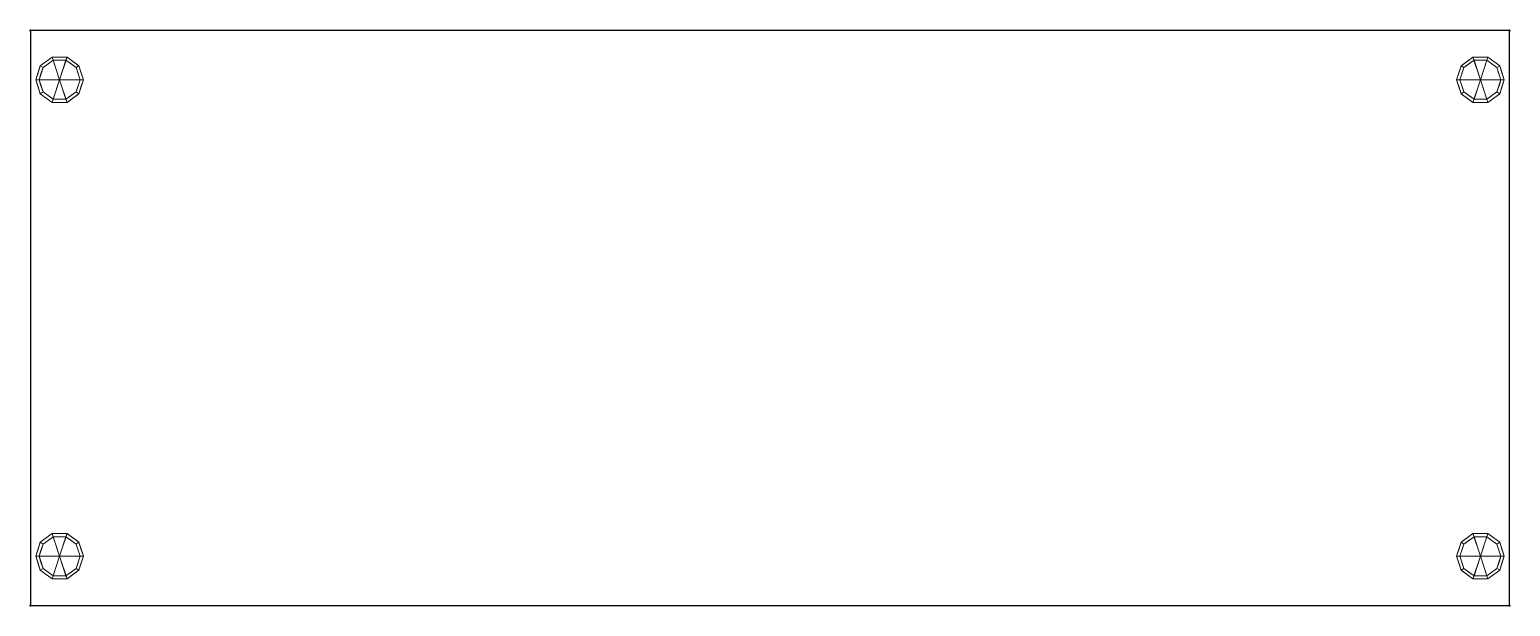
# Model space of a CAD drawing. Header units: millimetres. Extents: x -1 to 1801, y -701 to 1.
import ezdxf

# ---------------------------------------------------------------- set-up
doc = ezdxf.new("R2010")
doc.units = ezdxf.units.MM
doc.header["$PDMODE"] = 34
for name, color, linetype in [('IQ_200_2D', 1, 'Continuous'), ('IQ_200_3D', 1, 'Continuous'), ('IQ_INS_3D', 3, 'Continuous')]:
    doc.layers.add(name, color=color, linetype=linetype)

msp = doc.modelspace()

# ---------------------------------------------------------------- linework, layer by layer
at = {"layer": 'IQ_200_2D'}
for p, q in [((1800, -700), (1800, 0)), ((1800, 0), (0, 0)), ((0, 0), (0, -700)), ((0, -700), (1800, -700))]:
    msp.add_line(p, q, dxfattribs=at)
at = {"layer": 'IQ_INS_3D'}
for p in [(0, 0), (1800, 0), (0, -700), (1800, -700)]:
    msp.add_point(p, dxfattribs=at)

# ---------------------------------------------------------------- meshes
at = {"layer": 'IQ_200_3D', "lineweight": 18}
mesh = msp.add_polyface(dxfattribs=at)
corners = [(0, 0, 850), (0, -700, 850), (0, -700, 900), (0, 0, 900)]
mesh.append_faces([[corners[k] for k in face] for face in [(0, 1, 2, 3)]])
mesh = msp.add_polyface(dxfattribs=at)
corners = [(1800, 0, 900), (0, 0, 900), (0, -700, 900), (1800, -700, 900)]
mesh.append_faces([[corners[k] for k in face] for face in [(0, 1, 2, 3)]])
mesh = msp.add_polyface(dxfattribs=at)
corners = [(1800, -700, 850), (0, -700, 850), (0, 0, 850), (1800, 0, 850)]
mesh.append_faces([[corners[k] for k in face] for face in [(0, 1, 2, 3)]])
mesh = msp.add_polyface(dxfattribs=at)
corners = [(1800, 0, 850), (0, 0, 850), (0, 0, 900), (1800, 0, 900)]
mesh.append_faces([[corners[k] for k in face] for face in [(0, 1, 2, 3)]])
mesh = msp.add_polyface(dxfattribs=at)
corners = [(1800, -700, 900), (1800, -700, 850), (1800, 0, 850), (1800, 0, 900)]
mesh.append_faces([[corners[k] for k in face] for face in [(0, 1, 2, 3)]])
mesh = msp.add_polyface(dxfattribs=at)
corners = [(35.5, -60, 850), (64.5, -60, 850), (59, -43, 850), (44.5, -32.4, 850), (26.5, -32.4, 850), (12, -43, 850), (6.5, -60, 850)]
mesh.append_faces([[corners[k] for k in face] for face in [(0, 4, 5, 6)]], dxfattribs={"vtx0": -1})
mesh.append_faces([[corners[k] for k in face] for face in [(0, 3, 4)]], dxfattribs={"vtx0": -1, "vtx2": -1})
mesh.append_faces([[corners[k] for k in face] for face in [(0, 1, 2, 3)]], dxfattribs={"vtx3": -1})
mesh = msp.add_polyface(dxfattribs=at)
corners = [(6.5, -60, 850), (12, -43, 850), (26.5, -32.4, 850), (44.5, -32.4, 850), (59, -43, 850), (64.5, -60, 850), (64.5, -60, 75), (59, -43, 75), (44.5, -32.4, 75), (26.5, -32.4, 75), (12, -43, 75), (6.5, -60, 75), (61.5, -50.8, 850), (61.7, -51.5, 75), (51.7, -37.7, 850), (51.7, -37.7, 75), (35.5, -32.4, 850), (35.5, -32.4, 75), (19.3, -37.7, 850), (19.3, -37.7, 75), (9.5, -50.8, 850), (9.3, -51.5, 75)]
mesh.append_faces([[corners[k] for k in face] for face in [(13, 5, 6), (0, 21, 11)]], dxfattribs={"vtx0": -1})
mesh.append_faces([[corners[k] for k in face] for face in [(7, 12, 13), (5, 13, 12)]], dxfattribs={"vtx0": -1, "vtx1": -1})
mesh.append_faces([[corners[k] for k in face] for face in [(20, 10, 21), (14, 15, 8, 3), (4, 7, 15, 14), (7, 4, 12), (16, 17, 9, 2), (18, 19, 10, 1), (19, 18, 2, 9), (17, 16, 3, 8)]], dxfattribs={"vtx0": -1, "vtx2": -1})
mesh.append_faces([[corners[k] for k in face] for face in [(20, 1, 10), (0, 20, 21)]], dxfattribs={"vtx1": -1, "vtx2": -1})
mesh = msp.add_polyface(dxfattribs=at)
corners = [(6.5, -60, 75), (12, -43, 75), (26.5, -32.4, 75), (44.5, -32.4, 75), (59, -43, 75), (64.5, -60, 75), (60.5, -60, 75), (55.7, -45.3, 75), (43.2, -36.2, 75), (27.8, -36.2, 75), (15.3, -45.3, 75), (10.5, -60, 75)]
mesh.append_faces([[corners[k] for k in face] for face in [(10, 1, 2, 9)]], dxfattribs={"vtx0": -1, "vtx2": -1})
mesh.append_faces([[corners[k] for k in face] for face in [(6, 7, 4, 5)]], dxfattribs={"vtx1": -1})
mesh.append_faces([[corners[k] for k in face] for face in [(8, 9, 2, 3), (7, 8, 3, 4)]], dxfattribs={"vtx1": -1, "vtx3": -1})
mesh.append_faces([[corners[k] for k in face] for face in [(11, 0, 1, 10)]], dxfattribs={"vtx2": -1})
mesh = msp.add_polyface(dxfattribs=at)
corners = [(1764.5, -60, 850), (1793.5, -60, 850), (1788, -43, 850), (1773.5, -32.4, 850), (1755.5, -32.4, 850), (1741, -43, 850), (1735.5, -60, 850)]
mesh.append_faces([[corners[k] for k in face] for face in [(0, 4, 5, 6)]], dxfattribs={"vtx0": -1})
mesh.append_faces([[corners[k] for k in face] for face in [(0, 3, 4)]], dxfattribs={"vtx0": -1, "vtx2": -1})
mesh.append_faces([[corners[k] for k in face] for face in [(0, 1, 2, 3)]], dxfattribs={"vtx3": -1})
mesh = msp.add_polyface(dxfattribs=at)
corners = [(1735.5, -60, 850), (1741, -43, 850), (1755.5, -32.4, 850), (1773.5, -32.4, 850), (1788, -43, 850), (1793.5, -60, 850), (1793.5, -60, 75), (1788, -43, 75), (1773.5, -32.4, 75), (1755.5, -32.4, 75), (1741, -43, 75), (1735.5, -60, 75), (1790.5, -50.8, 850), (1790.7, -51.5, 75), (1780.7, -37.7, 850), (1780.7, -37.7, 75), (1764.5, -32.4, 850), (1764.5, -32.4, 75), (1748.3, -37.7, 850), (1748.3, -37.7, 75), (1738.5, -50.8, 850), (1738.3, -51.5, 75)]
mesh.append_faces([[corners[k] for k in face] for face in [(13, 5, 6), (0, 21, 11)]], dxfattribs={"vtx0": -1})
mesh.append_faces([[corners[k] for k in face] for face in [(7, 12, 13), (5, 13, 12)]], dxfattribs={"vtx0": -1, "vtx1": -1})
mesh.append_faces([[corners[k] for k in face] for face in [(20, 10, 21), (14, 15, 8, 3), (4, 7, 15, 14), (7, 4, 12), (16, 17, 9, 2), (18, 19, 10, 1), (19, 18, 2, 9), (17, 16, 3, 8)]], dxfattribs={"vtx0": -1, "vtx2": -1})
mesh.append_faces([[corners[k] for k in face] for face in [(20, 1, 10), (0, 20, 21)]], dxfattribs={"vtx1": -1, "vtx2": -1})
mesh = msp.add_polyface(dxfattribs=at)
corners = [(1735.5, -60, 75), (1741, -43, 75), (1755.5, -32.4, 75), (1773.5, -32.4, 75), (1788, -43, 75), (1793.5, -60, 75), (1789.5, -60, 75), (1784.7, -45.3, 75), (1772.2, -36.2, 75), (1756.8, -36.2, 75), (1744.3, -45.3, 75), (1739.5, -60, 75)]
mesh.append_faces([[corners[k] for k in face] for face in [(10, 1, 2, 9)]], dxfattribs={"vtx0": -1, "vtx2": -1})
mesh.append_faces([[corners[k] for k in face] for face in [(6, 7, 4, 5)]], dxfattribs={"vtx1": -1})
mesh.append_faces([[corners[k] for k in face] for face in [(8, 9, 2, 3), (7, 8, 3, 4)]], dxfattribs={"vtx1": -1, "vtx3": -1})
mesh.append_faces([[corners[k] for k in face] for face in [(11, 0, 1, 10)]], dxfattribs={"vtx2": -1})
mesh = msp.add_polyface(dxfattribs=at)
corners = [(10.5, -60, 75), (15.3, -45.3, 75), (27.8, -36.2, 75), (43.2, -36.2, 75), (55.7, -45.3, 75), (60.5, -60, 75), (60.5, -60, 0), (55.7, -45.3, 0), (43.2, -36.2, 0), (27.8, -36.2, 0), (15.3, -45.3, 0), (10.5, -60, 0), (49.5, -40.8, 75), (49.5, -40.8, 0), (58.1, -52.7, 75), (58.1, -52.7, 0), (35.5, -36.2, 75), (35.5, -36.2, 0), (21.5, -40.8, 0), (21.5, -40.8, 75), (13.6, -50.5, 0), (12.9, -52.7, 75), (12, -55.2, 0)]
mesh.append_faces([[corners[k] for k in face] for face in [(15, 14, 5, 6)]], dxfattribs={"vtx0": -1})
mesh.append_faces([[corners[k] for k in face] for face in [(1, 20, 21), (21, 22, 0), (20, 1, 10)]], dxfattribs={"vtx0": -1, "vtx1": -1})
mesh.append_faces([[corners[k] for k in face] for face in [(14, 15, 7, 4), (21, 20, 22)]], dxfattribs={"vtx0": -1, "vtx2": -1})
mesh.append_faces([[corners[k] for k in face] for face in [(3, 12, 13, 8), (7, 13, 12, 4), (18, 10, 1, 19), (17, 9, 2, 16), (9, 18, 19, 2), (16, 3, 8, 17)]], dxfattribs={"vtx1": -1, "vtx3": -1})
mesh.append_faces([[corners[k] for k in face] for face in [(22, 11, 0)]], dxfattribs={"vtx2": -1})
mesh = msp.add_polyface(dxfattribs=at)
corners = [(10.5, -60, 0), (15.3, -45.3, 0), (27.8, -36.2, 0), (43.2, -36.2, 0), (55.7, -45.3, 0), (60.5, -60, 0), (35.5, -60, 0)]
mesh.append_faces([[corners[k] for k in face] for face in [(1, 2, 6, 0)]], dxfattribs={"vtx1": -1})
mesh.append_faces([[corners[k] for k in face] for face in [(2, 3, 6)]], dxfattribs={"vtx1": -1, "vtx2": -1})
mesh.append_faces([[corners[k] for k in face] for face in [(4, 5, 6, 3)]], dxfattribs={"vtx2": -1})
mesh = msp.add_polyface(dxfattribs=at)
corners = [(1739.5, -60, 75), (1744.3, -45.3, 75), (1756.8, -36.2, 75), (1772.2, -36.2, 75), (1784.7, -45.3, 75), (1789.5, -60, 75), (1789.5, -60, 0), (1784.7, -45.3, 0), (1772.2, -36.2, 0), (1756.8, -36.2, 0), (1744.3, -45.3, 0), (1739.5, -60, 0), (1778.5, -40.8, 75), (1778.5, -40.8, 0), (1787.1, -52.7, 75), (1787.1, -52.7, 0), (1764.5, -36.2, 75), (1764.5, -36.2, 0), (1750.5, -40.8, 0), (1750.5, -40.8, 75), (1742.6, -50.5, 0), (1741.9, -52.7, 75), (1741, -55.2, 0)]
mesh.append_faces([[corners[k] for k in face] for face in [(15, 14, 5, 6)]], dxfattribs={"vtx0": -1})
mesh.append_faces([[corners[k] for k in face] for face in [(1, 20, 21), (21, 22, 0), (20, 1, 10)]], dxfattribs={"vtx0": -1, "vtx1": -1})
mesh.append_faces([[corners[k] for k in face] for face in [(14, 15, 7, 4), (21, 20, 22)]], dxfattribs={"vtx0": -1, "vtx2": -1})
mesh.append_faces([[corners[k] for k in face] for face in [(3, 12, 13, 8), (7, 13, 12, 4), (18, 10, 1, 19), (17, 9, 2, 16), (9, 18, 19, 2), (16, 3, 8, 17)]], dxfattribs={"vtx1": -1, "vtx3": -1})
mesh.append_faces([[corners[k] for k in face] for face in [(22, 11, 0)]], dxfattribs={"vtx2": -1})
mesh = msp.add_polyface(dxfattribs=at)
corners = [(1739.5, -60, 0), (1744.3, -45.3, 0), (1756.8, -36.2, 0), (1772.2, -36.2, 0), (1784.7, -45.3, 0), (1789.5, -60, 0), (1764.5, -60, 0)]
mesh.append_faces([[corners[k] for k in face] for face in [(1, 2, 6, 0)]], dxfattribs={"vtx1": -1})
mesh.append_faces([[corners[k] for k in face] for face in [(2, 3, 6)]], dxfattribs={"vtx1": -1, "vtx2": -1})
mesh.append_faces([[corners[k] for k in face] for face in [(4, 5, 6, 3)]], dxfattribs={"vtx2": -1})
mesh = msp.add_polyface(dxfattribs=at)
corners = [(35.5, -60, 850), (6.5, -60, 850), (12, -77, 850), (26.5, -87.6, 850), (44.5, -87.6, 850), (59, -77, 850), (64.5, -60, 850)]
mesh.append_faces([[corners[k] for k in face] for face in [(0, 4, 5, 6)]], dxfattribs={"vtx0": -1})
mesh.append_faces([[corners[k] for k in face] for face in [(4, 0, 3)]], dxfattribs={"vtx0": -1, "vtx1": -1})
mesh.append_faces([[corners[k] for k in face] for face in [(0, 1, 2, 3)]], dxfattribs={"vtx3": -1})
mesh = msp.add_polyface(dxfattribs=at)
corners = [(64.5, -60, 850), (59, -77, 850), (44.5, -87.6, 850), (26.5, -87.6, 850), (12, -77, 850), (6.5, -60, 850), (6.5, -60, 75), (12, -77, 75), (26.5, -87.6, 75), (44.5, -87.6, 75), (59, -77, 75), (64.5, -60, 75), (9.5, -69.2, 75), (9.3, -68.5, 850), (19.3, -82.3, 850), (19.3, -82.3, 75), (35.5, -87.6, 850), (35.5, -87.6, 75), (51.7, -82.3, 850), (51.7, -82.3, 75), (61.5, -69.2, 850), (61.7, -68.5, 75)]
mesh.append_faces([[corners[k] for k in face] for face in [(6, 13, 5)]], dxfattribs={"vtx0": -1})
mesh.append_faces([[corners[k] for k in face] for face in [(7, 4, 12), (1, 10, 20)]], dxfattribs={"vtx0": -1, "vtx1": -1})
mesh.append_faces([[corners[k] for k in face] for face in [(14, 15, 8, 3), (4, 7, 15, 14), (12, 4, 13), (10, 1, 18, 19), (20, 10, 21), (2, 9, 19, 18), (9, 2, 16)]], dxfattribs={"vtx0": -1, "vtx2": -1})
mesh.append_faces([[corners[k] for k in face] for face in [(6, 12, 13), (0, 20, 21), (8, 17, 3)]], dxfattribs={"vtx1": -1, "vtx2": -1})
mesh.append_faces([[corners[k] for k in face] for face in [(17, 9, 16, 3)]], dxfattribs={"vtx1": -1, "vtx3": -1})
mesh.append_faces([[corners[k] for k in face] for face in [(21, 11, 0)]], dxfattribs={"vtx2": -1})
mesh = msp.add_polyface(dxfattribs=at)
corners = [(64.5, -60, 75), (59, -77, 75), (44.5, -87.6, 75), (26.5, -87.6, 75), (12, -77, 75), (6.5, -60, 75), (10.5, -60, 75), (15.3, -74.7, 75), (27.8, -83.8, 75), (43.2, -83.8, 75), (55.7, -74.7, 75), (60.5, -60, 75)]
mesh.append_faces([[corners[k] for k in face] for face in [(1, 10, 11, 0)]], dxfattribs={"vtx0": -1})
mesh.append_faces([[corners[k] for k in face] for face in [(3, 8, 9, 2), (2, 9, 10, 1)]], dxfattribs={"vtx0": -1, "vtx2": -1})
mesh.append_faces([[corners[k] for k in face] for face in [(3, 4, 7, 8)]], dxfattribs={"vtx1": -1, "vtx3": -1})
mesh.append_faces([[corners[k] for k in face] for face in [(4, 5, 6, 7)]], dxfattribs={"vtx3": -1})
mesh = msp.add_polyface(dxfattribs=at)
corners = [(60.5, -60, 75), (55.7, -74.7, 75), (43.2, -83.8, 75), (27.8, -83.8, 75), (15.3, -74.7, 75), (10.5, -60, 75), (10.5, -60, 0), (15.3, -74.7, 0), (27.8, -83.8, 0), (43.2, -83.8, 0), (55.7, -74.7, 0), (60.5, -60, 0), (13.6, -69.5, 75), (12.9, -67.3, 0), (21.5, -79.2, 0), (21.5, -79.2, 75), (35.5, -83.8, 75), (35.5, -83.8, 0), (49.5, -79.2, 0), (49.5, -79.2, 75), (57.4, -69.5, 0), (58.1, -67.3, 75), (12, -64.8, 75), (59, -64.8, 0)]
mesh.append_faces([[corners[k] for k in face] for face in [(7, 12, 13), (21, 23, 0), (1, 20, 21), (20, 1, 10)]], dxfattribs={"vtx0": -1, "vtx1": -1})
mesh.append_faces([[corners[k] for k in face] for face in [(13, 12, 22), (7, 4, 12), (21, 20, 23)]], dxfattribs={"vtx0": -1, "vtx2": -1})
mesh.append_faces([[corners[k] for k in face] for face in [(6, 13, 22)]], dxfattribs={"vtx1": -1, "vtx2": -1})
mesh.append_faces([[corners[k] for k in face] for face in [(15, 4, 7, 14), (3, 15, 14, 8), (17, 9, 2, 16), (19, 2, 9, 18), (18, 10, 1, 19), (16, 3, 8, 17)]], dxfattribs={"vtx1": -1, "vtx3": -1})
mesh.append_faces([[corners[k] for k in face] for face in [(22, 5, 6), (23, 11, 0)]], dxfattribs={"vtx2": -1})
mesh = msp.add_polyface(dxfattribs=at)
corners = [(60.5, -60, 0), (55.7, -74.7, 0), (43.2, -83.8, 0), (27.8, -83.8, 0), (15.3, -74.7, 0), (10.5, -60, 0), (35.5, -60, 0)]
mesh.append_faces([[corners[k] for k in face] for face in [(3, 6, 2)]], dxfattribs={"vtx0": -1, "vtx1": -1})
mesh.append_faces([[corners[k] for k in face] for face in [(1, 2, 6, 0)]], dxfattribs={"vtx1": -1})
mesh.append_faces([[corners[k] for k in face] for face in [(4, 5, 6, 3)]], dxfattribs={"vtx2": -1})
mesh = msp.add_polyface(dxfattribs=at)
corners = [(1764.5, -60, 850), (1735.5, -60, 850), (1741, -77, 850), (1755.5, -87.6, 850), (1773.5, -87.6, 850), (1788, -77, 850), (1793.5, -60, 850)]
mesh.append_faces([[corners[k] for k in face] for face in [(0, 4, 5, 6)]], dxfattribs={"vtx0": -1})
mesh.append_faces([[corners[k] for k in face] for face in [(4, 0, 3)]], dxfattribs={"vtx0": -1, "vtx1": -1})
mesh.append_faces([[corners[k] for k in face] for face in [(0, 1, 2, 3)]], dxfattribs={"vtx3": -1})
mesh = msp.add_polyface(dxfattribs=at)
corners = [(1793.5, -60, 850), (1788, -77, 850), (1773.5, -87.6, 850), (1755.5, -87.6, 850), (1741, -77, 850), (1735.5, -60, 850), (1735.5, -60, 75), (1741, -77, 75), (1755.5, -87.6, 75), (1773.5, -87.6, 75), (1788, -77, 75), (1793.5, -60, 75), (1738.5, -69.2, 75), (1738.3, -68.5, 850), (1748.3, -82.3, 850), (1748.3, -82.3, 75), (1764.5, -87.6, 850), (1764.5, -87.6, 75), (1780.7, -82.3, 850), (1780.7, -82.3, 75), (1790.5, -69.2, 850), (1790.7, -68.5, 75)]
mesh.append_faces([[corners[k] for k in face] for face in [(6, 13, 5)]], dxfattribs={"vtx0": -1})
mesh.append_faces([[corners[k] for k in face] for face in [(7, 4, 12), (1, 10, 20)]], dxfattribs={"vtx0": -1, "vtx1": -1})
mesh.append_faces([[corners[k] for k in face] for face in [(14, 15, 8, 3), (4, 7, 15, 14), (12, 4, 13), (10, 1, 18, 19), (20, 10, 21), (2, 9, 19, 18), (9, 2, 16)]], dxfattribs={"vtx0": -1, "vtx2": -1})
mesh.append_faces([[corners[k] for k in face] for face in [(6, 12, 13), (0, 20, 21), (8, 17, 3)]], dxfattribs={"vtx1": -1, "vtx2": -1})
mesh.append_faces([[corners[k] for k in face] for face in [(17, 9, 16, 3)]], dxfattribs={"vtx1": -1, "vtx3": -1})
mesh.append_faces([[corners[k] for k in face] for face in [(21, 11, 0)]], dxfattribs={"vtx2": -1})
mesh = msp.add_polyface(dxfattribs=at)
corners = [(1793.5, -60, 75), (1788, -77, 75), (1773.5, -87.6, 75), (1755.5, -87.6, 75), (1741, -77, 75), (1735.5, -60, 75), (1739.5, -60, 75), (1744.3, -74.7, 75), (1756.8, -83.8, 75), (1772.2, -83.8, 75), (1784.7, -74.7, 75), (1789.5, -60, 75)]
mesh.append_faces([[corners[k] for k in face] for face in [(1, 10, 11, 0)]], dxfattribs={"vtx0": -1})
mesh.append_faces([[corners[k] for k in face] for face in [(3, 8, 9, 2), (2, 9, 10, 1)]], dxfattribs={"vtx0": -1, "vtx2": -1})
mesh.append_faces([[corners[k] for k in face] for face in [(3, 4, 7, 8)]], dxfattribs={"vtx1": -1, "vtx3": -1})
mesh.append_faces([[corners[k] for k in face] for face in [(4, 5, 6, 7)]], dxfattribs={"vtx3": -1})
mesh = msp.add_polyface(dxfattribs=at)
corners = [(1789.5, -60, 75), (1784.7, -74.7, 75), (1772.2, -83.8, 75), (1756.8, -83.8, 75), (1744.3, -74.7, 75), (1739.5, -60, 75), (1739.5, -60, 0), (1744.3, -74.7, 0), (1756.8, -83.8, 0), (1772.2, -83.8, 0), (1784.7, -74.7, 0), (1789.5, -60, 0), (1742.6, -69.5, 75), (1741.9, -67.3, 0), (1750.5, -79.2, 0), (1750.5, -79.2, 75), (1764.5, -83.8, 75), (1764.5, -83.8, 0), (1778.5, -79.2, 0), (1778.5, -79.2, 75), (1786.4, -69.5, 0), (1787.1, -67.3, 75), (1741, -64.8, 75), (1788, -64.8, 0)]
mesh.append_faces([[corners[k] for k in face] for face in [(7, 12, 13), (21, 23, 0), (1, 20, 21), (20, 1, 10)]], dxfattribs={"vtx0": -1, "vtx1": -1})
mesh.append_faces([[corners[k] for k in face] for face in [(13, 12, 22), (7, 4, 12), (21, 20, 23)]], dxfattribs={"vtx0": -1, "vtx2": -1})
mesh.append_faces([[corners[k] for k in face] for face in [(6, 13, 22)]], dxfattribs={"vtx1": -1, "vtx2": -1})
mesh.append_faces([[corners[k] for k in face] for face in [(15, 4, 7, 14), (3, 15, 14, 8), (17, 9, 2, 16), (19, 2, 9, 18), (18, 10, 1, 19), (16, 3, 8, 17)]], dxfattribs={"vtx1": -1, "vtx3": -1})
mesh.append_faces([[corners[k] for k in face] for face in [(22, 5, 6), (23, 11, 0)]], dxfattribs={"vtx2": -1})
mesh = msp.add_polyface(dxfattribs=at)
corners = [(1789.5, -60, 0), (1784.7, -74.7, 0), (1772.2, -83.8, 0), (1756.8, -83.8, 0), (1744.3, -74.7, 0), (1739.5, -60, 0), (1764.5, -60, 0)]
mesh.append_faces([[corners[k] for k in face] for face in [(3, 6, 2)]], dxfattribs={"vtx0": -1, "vtx1": -1})
mesh.append_faces([[corners[k] for k in face] for face in [(1, 2, 6, 0)]], dxfattribs={"vtx1": -1})
mesh.append_faces([[corners[k] for k in face] for face in [(4, 5, 6, 3)]], dxfattribs={"vtx2": -1})
mesh = msp.add_polyface(dxfattribs=at)
corners = [(35.5, -640, 850), (64.5, -640, 850), (59, -623, 850), (44.5, -612.4, 850), (26.5, -612.4, 850), (12, -623, 850), (6.5, -640, 850)]
mesh.append_faces([[corners[k] for k in face] for face in [(0, 4, 5, 6)]], dxfattribs={"vtx0": -1})
mesh.append_faces([[corners[k] for k in face] for face in [(0, 3, 4)]], dxfattribs={"vtx0": -1, "vtx2": -1})
mesh.append_faces([[corners[k] for k in face] for face in [(0, 1, 2, 3)]], dxfattribs={"vtx3": -1})
mesh = msp.add_polyface(dxfattribs=at)
corners = [(6.5, -640, 850), (12, -623, 850), (26.5, -612.4, 850), (44.5, -612.4, 850), (59, -623, 850), (64.5, -640, 850), (64.5, -640, 75), (59, -623, 75), (44.5, -612.4, 75), (26.5, -612.4, 75), (12, -623, 75), (6.5, -640, 75), (61.5, -630.8, 850), (61.7, -631.5, 75), (51.7, -617.7, 850), (51.7, -617.7, 75), (35.5, -612.4, 850), (35.5, -612.4, 75), (19.3, -617.7, 850), (19.3, -617.7, 75), (9.5, -630.8, 850), (9.3, -631.5, 75)]
mesh.append_faces([[corners[k] for k in face] for face in [(13, 5, 6), (0, 21, 11)]], dxfattribs={"vtx0": -1})
mesh.append_faces([[corners[k] for k in face] for face in [(7, 12, 13), (5, 13, 12)]], dxfattribs={"vtx0": -1, "vtx1": -1})
mesh.append_faces([[corners[k] for k in face] for face in [(20, 10, 21), (14, 15, 8, 3), (4, 7, 15, 14), (7, 4, 12), (16, 17, 9, 2), (18, 19, 10, 1), (19, 18, 2, 9), (17, 16, 3, 8)]], dxfattribs={"vtx0": -1, "vtx2": -1})
mesh.append_faces([[corners[k] for k in face] for face in [(20, 1, 10), (0, 20, 21)]], dxfattribs={"vtx1": -1, "vtx2": -1})
mesh = msp.add_polyface(dxfattribs=at)
corners = [(6.5, -640, 75), (12, -623, 75), (26.5, -612.4, 75), (44.5, -612.4, 75), (59, -623, 75), (64.5, -640, 75), (60.5, -640, 75), (55.7, -625.3, 75), (43.2, -616.2, 75), (27.8, -616.2, 75), (15.3, -625.3, 75), (10.5, -640, 75)]
mesh.append_faces([[corners[k] for k in face] for face in [(10, 1, 2, 9)]], dxfattribs={"vtx0": -1, "vtx2": -1})
mesh.append_faces([[corners[k] for k in face] for face in [(6, 7, 4, 5)]], dxfattribs={"vtx1": -1})
mesh.append_faces([[corners[k] for k in face] for face in [(8, 9, 2, 3), (7, 8, 3, 4)]], dxfattribs={"vtx1": -1, "vtx3": -1})
mesh.append_faces([[corners[k] for k in face] for face in [(11, 0, 1, 10)]], dxfattribs={"vtx2": -1})
mesh = msp.add_polyface(dxfattribs=at)
corners = [(1764.5, -640, 850), (1793.5, -640, 850), (1788, -623, 850), (1773.5, -612.4, 850), (1755.5, -612.4, 850), (1741, -623, 850), (1735.5, -640, 850)]
mesh.append_faces([[corners[k] for k in face] for face in [(0, 4, 5, 6)]], dxfattribs={"vtx0": -1})
mesh.append_faces([[corners[k] for k in face] for face in [(0, 3, 4)]], dxfattribs={"vtx0": -1, "vtx2": -1})
mesh.append_faces([[corners[k] for k in face] for face in [(0, 1, 2, 3)]], dxfattribs={"vtx3": -1})
mesh = msp.add_polyface(dxfattribs=at)
corners = [(1735.5, -640, 850), (1741, -623, 850), (1755.5, -612.4, 850), (1773.5, -612.4, 850), (1788, -623, 850), (1793.5, -640, 850), (1793.5, -640, 75), (1788, -623, 75), (1773.5, -612.4, 75), (1755.5, -612.4, 75), (1741, -623, 75), (1735.5, -640, 75), (1790.5, -630.8, 850), (1790.7, -631.5, 75), (1780.7, -617.7, 850), (1780.7, -617.7, 75), (1764.5, -612.4, 850), (1764.5, -612.4, 75), (1748.3, -617.7, 850), (1748.3, -617.7, 75), (1738.5, -630.8, 850), (1738.3, -631.5, 75)]
mesh.append_faces([[corners[k] for k in face] for face in [(13, 5, 6), (0, 21, 11)]], dxfattribs={"vtx0": -1})
mesh.append_faces([[corners[k] for k in face] for face in [(7, 12, 13), (5, 13, 12)]], dxfattribs={"vtx0": -1, "vtx1": -1})
mesh.append_faces([[corners[k] for k in face] for face in [(20, 10, 21), (14, 15, 8, 3), (4, 7, 15, 14), (7, 4, 12), (16, 17, 9, 2), (18, 19, 10, 1), (19, 18, 2, 9), (17, 16, 3, 8)]], dxfattribs={"vtx0": -1, "vtx2": -1})
mesh.append_faces([[corners[k] for k in face] for face in [(20, 1, 10), (0, 20, 21)]], dxfattribs={"vtx1": -1, "vtx2": -1})
mesh = msp.add_polyface(dxfattribs=at)
corners = [(1735.5, -640, 75), (1741, -623, 75), (1755.5, -612.4, 75), (1773.5, -612.4, 75), (1788, -623, 75), (1793.5, -640, 75), (1789.5, -640, 75), (1784.7, -625.3, 75), (1772.2, -616.2, 75), (1756.8, -616.2, 75), (1744.3, -625.3, 75), (1739.5, -640, 75)]
mesh.append_faces([[corners[k] for k in face] for face in [(10, 1, 2, 9)]], dxfattribs={"vtx0": -1, "vtx2": -1})
mesh.append_faces([[corners[k] for k in face] for face in [(6, 7, 4, 5)]], dxfattribs={"vtx1": -1})
mesh.append_faces([[corners[k] for k in face] for face in [(8, 9, 2, 3), (7, 8, 3, 4)]], dxfattribs={"vtx1": -1, "vtx3": -1})
mesh.append_faces([[corners[k] for k in face] for face in [(11, 0, 1, 10)]], dxfattribs={"vtx2": -1})
mesh = msp.add_polyface(dxfattribs=at)
corners = [(10.5, -640, 75), (15.3, -625.3, 75), (27.8, -616.2, 75), (43.2, -616.2, 75), (55.7, -625.3, 75), (60.5, -640, 75), (60.5, -640, 0), (55.7, -625.3, 0), (43.2, -616.2, 0), (27.8, -616.2, 0), (15.3, -625.3, 0), (10.5, -640, 0), (49.5, -620.8, 75), (49.5, -620.8, 0), (58.1, -632.7, 75), (58.1, -632.7, 0), (35.5, -616.2, 75), (35.5, -616.2, 0), (21.5, -620.8, 0), (21.5, -620.8, 75), (13.6, -630.5, 0), (12.9, -632.7, 75), (12, -635.2, 0)]
mesh.append_faces([[corners[k] for k in face] for face in [(15, 14, 5, 6)]], dxfattribs={"vtx0": -1})
mesh.append_faces([[corners[k] for k in face] for face in [(1, 20, 21), (21, 22, 0), (20, 1, 10)]], dxfattribs={"vtx0": -1, "vtx1": -1})
mesh.append_faces([[corners[k] for k in face] for face in [(14, 15, 7, 4), (21, 20, 22)]], dxfattribs={"vtx0": -1, "vtx2": -1})
mesh.append_faces([[corners[k] for k in face] for face in [(3, 12, 13, 8), (7, 13, 12, 4), (18, 10, 1, 19), (17, 9, 2, 16), (9, 18, 19, 2), (16, 3, 8, 17)]], dxfattribs={"vtx1": -1, "vtx3": -1})
mesh.append_faces([[corners[k] for k in face] for face in [(22, 11, 0)]], dxfattribs={"vtx2": -1})
mesh = msp.add_polyface(dxfattribs=at)
corners = [(10.5, -640, 0), (15.3, -625.3, 0), (27.8, -616.2, 0), (43.2, -616.2, 0), (55.7, -625.3, 0), (60.5, -640, 0), (35.5, -640, 0)]
mesh.append_faces([[corners[k] for k in face] for face in [(1, 2, 6, 0)]], dxfattribs={"vtx1": -1})
mesh.append_faces([[corners[k] for k in face] for face in [(2, 3, 6)]], dxfattribs={"vtx1": -1, "vtx2": -1})
mesh.append_faces([[corners[k] for k in face] for face in [(4, 5, 6, 3)]], dxfattribs={"vtx2": -1})
mesh = msp.add_polyface(dxfattribs=at)
corners = [(1739.5, -640, 75), (1744.3, -625.3, 75), (1756.8, -616.2, 75), (1772.2, -616.2, 75), (1784.7, -625.3, 75), (1789.5, -640, 75), (1789.5, -640, 0), (1784.7, -625.3, 0), (1772.2, -616.2, 0), (1756.8, -616.2, 0), (1744.3, -625.3, 0), (1739.5, -640, 0), (1778.5, -620.8, 75), (1778.5, -620.8, 0), (1787.1, -632.7, 75), (1787.1, -632.7, 0), (1764.5, -616.2, 75), (1764.5, -616.2, 0), (1750.5, -620.8, 0), (1750.5, -620.8, 75), (1742.6, -630.5, 0), (1741.9, -632.7, 75), (1741, -635.2, 0)]
mesh.append_faces([[corners[k] for k in face] for face in [(15, 14, 5, 6)]], dxfattribs={"vtx0": -1})
mesh.append_faces([[corners[k] for k in face] for face in [(1, 20, 21), (21, 22, 0), (20, 1, 10)]], dxfattribs={"vtx0": -1, "vtx1": -1})
mesh.append_faces([[corners[k] for k in face] for face in [(14, 15, 7, 4), (21, 20, 22)]], dxfattribs={"vtx0": -1, "vtx2": -1})
mesh.append_faces([[corners[k] for k in face] for face in [(3, 12, 13, 8), (7, 13, 12, 4), (18, 10, 1, 19), (17, 9, 2, 16), (9, 18, 19, 2), (16, 3, 8, 17)]], dxfattribs={"vtx1": -1, "vtx3": -1})
mesh.append_faces([[corners[k] for k in face] for face in [(22, 11, 0)]], dxfattribs={"vtx2": -1})
mesh = msp.add_polyface(dxfattribs=at)
corners = [(1739.5, -640, 0), (1744.3, -625.3, 0), (1756.8, -616.2, 0), (1772.2, -616.2, 0), (1784.7, -625.3, 0), (1789.5, -640, 0), (1764.5, -640, 0)]
mesh.append_faces([[corners[k] for k in face] for face in [(1, 2, 6, 0)]], dxfattribs={"vtx1": -1})
mesh.append_faces([[corners[k] for k in face] for face in [(2, 3, 6)]], dxfattribs={"vtx1": -1, "vtx2": -1})
mesh.append_faces([[corners[k] for k in face] for face in [(4, 5, 6, 3)]], dxfattribs={"vtx2": -1})
mesh = msp.add_polyface(dxfattribs=at)
corners = [(35.5, -640, 850), (6.5, -640, 850), (12, -657, 850), (26.5, -667.6, 850), (44.5, -667.6, 850), (59, -657, 850), (64.5, -640, 850)]
mesh.append_faces([[corners[k] for k in face] for face in [(0, 4, 5, 6)]], dxfattribs={"vtx0": -1})
mesh.append_faces([[corners[k] for k in face] for face in [(4, 0, 3)]], dxfattribs={"vtx0": -1, "vtx1": -1})
mesh.append_faces([[corners[k] for k in face] for face in [(0, 1, 2, 3)]], dxfattribs={"vtx3": -1})
mesh = msp.add_polyface(dxfattribs=at)
corners = [(64.5, -640, 850), (59, -657, 850), (44.5, -667.6, 850), (26.5, -667.6, 850), (12, -657, 850), (6.5, -640, 850), (6.5, -640, 75), (12, -657, 75), (26.5, -667.6, 75), (44.5, -667.6, 75), (59, -657, 75), (64.5, -640, 75), (9.5, -649.2, 75), (9.3, -648.5, 850), (19.3, -662.3, 850), (19.3, -662.3, 75), (35.5, -667.6, 850), (35.5, -667.6, 75), (51.7, -662.3, 850), (51.7, -662.3, 75), (61.5, -649.2, 850), (61.7, -648.5, 75)]
mesh.append_faces([[corners[k] for k in face] for face in [(6, 13, 5)]], dxfattribs={"vtx0": -1})
mesh.append_faces([[corners[k] for k in face] for face in [(7, 4, 12), (1, 10, 20)]], dxfattribs={"vtx0": -1, "vtx1": -1})
mesh.append_faces([[corners[k] for k in face] for face in [(14, 15, 8, 3), (4, 7, 15, 14), (12, 4, 13), (10, 1, 18, 19), (20, 10, 21), (2, 9, 19, 18), (9, 2, 16)]], dxfattribs={"vtx0": -1, "vtx2": -1})
mesh.append_faces([[corners[k] for k in face] for face in [(6, 12, 13), (0, 20, 21), (8, 17, 3)]], dxfattribs={"vtx1": -1, "vtx2": -1})
mesh.append_faces([[corners[k] for k in face] for face in [(17, 9, 16, 3)]], dxfattribs={"vtx1": -1, "vtx3": -1})
mesh.append_faces([[corners[k] for k in face] for face in [(21, 11, 0)]], dxfattribs={"vtx2": -1})
mesh = msp.add_polyface(dxfattribs=at)
corners = [(64.5, -640, 75), (59, -657, 75), (44.5, -667.6, 75), (26.5, -667.6, 75), (12, -657, 75), (6.5, -640, 75), (10.5, -640, 75), (15.3, -654.7, 75), (27.8, -663.8, 75), (43.2, -663.8, 75), (55.7, -654.7, 75), (60.5, -640, 75)]
mesh.append_faces([[corners[k] for k in face] for face in [(1, 10, 11, 0)]], dxfattribs={"vtx0": -1})
mesh.append_faces([[corners[k] for k in face] for face in [(3, 8, 9, 2), (2, 9, 10, 1)]], dxfattribs={"vtx0": -1, "vtx2": -1})
mesh.append_faces([[corners[k] for k in face] for face in [(3, 4, 7, 8)]], dxfattribs={"vtx1": -1, "vtx3": -1})
mesh.append_faces([[corners[k] for k in face] for face in [(4, 5, 6, 7)]], dxfattribs={"vtx3": -1})
mesh = msp.add_polyface(dxfattribs=at)
corners = [(60.5, -640, 75), (55.7, -654.7, 75), (43.2, -663.8, 75), (27.8, -663.8, 75), (15.3, -654.7, 75), (10.5, -640, 75), (10.5, -640, 0), (15.3, -654.7, 0), (27.8, -663.8, 0), (43.2, -663.8, 0), (55.7, -654.7, 0), (60.5, -640, 0), (13.6, -649.5, 75), (12.9, -647.3, 0), (21.5, -659.2, 0), (21.5, -659.2, 75), (35.5, -663.8, 75), (35.5, -663.8, 0), (49.5, -659.2, 0), (49.5, -659.2, 75), (57.4, -649.5, 0), (58.1, -647.3, 75), (12, -644.8, 75), (59, -644.8, 0)]
mesh.append_faces([[corners[k] for k in face] for face in [(7, 12, 13), (21, 23, 0), (1, 20, 21), (20, 1, 10)]], dxfattribs={"vtx0": -1, "vtx1": -1})
mesh.append_faces([[corners[k] for k in face] for face in [(13, 12, 22), (7, 4, 12), (21, 20, 23)]], dxfattribs={"vtx0": -1, "vtx2": -1})
mesh.append_faces([[corners[k] for k in face] for face in [(6, 13, 22)]], dxfattribs={"vtx1": -1, "vtx2": -1})
mesh.append_faces([[corners[k] for k in face] for face in [(15, 4, 7, 14), (3, 15, 14, 8), (17, 9, 2, 16), (19, 2, 9, 18), (18, 10, 1, 19), (16, 3, 8, 17)]], dxfattribs={"vtx1": -1, "vtx3": -1})
mesh.append_faces([[corners[k] for k in face] for face in [(22, 5, 6), (23, 11, 0)]], dxfattribs={"vtx2": -1})
mesh = msp.add_polyface(dxfattribs=at)
corners = [(60.5, -640, 0), (55.7, -654.7, 0), (43.2, -663.8, 0), (27.8, -663.8, 0), (15.3, -654.7, 0), (10.5, -640, 0), (35.5, -640, 0)]
mesh.append_faces([[corners[k] for k in face] for face in [(3, 6, 2)]], dxfattribs={"vtx0": -1, "vtx1": -1})
mesh.append_faces([[corners[k] for k in face] for face in [(1, 2, 6, 0)]], dxfattribs={"vtx1": -1})
mesh.append_faces([[corners[k] for k in face] for face in [(4, 5, 6, 3)]], dxfattribs={"vtx2": -1})
mesh = msp.add_polyface(dxfattribs=at)
corners = [(1764.5, -640, 850), (1735.5, -640, 850), (1741, -657, 850), (1755.5, -667.6, 850), (1773.5, -667.6, 850), (1788, -657, 850), (1793.5, -640, 850)]
mesh.append_faces([[corners[k] for k in face] for face in [(0, 4, 5, 6)]], dxfattribs={"vtx0": -1})
mesh.append_faces([[corners[k] for k in face] for face in [(4, 0, 3)]], dxfattribs={"vtx0": -1, "vtx1": -1})
mesh.append_faces([[corners[k] for k in face] for face in [(0, 1, 2, 3)]], dxfattribs={"vtx3": -1})
mesh = msp.add_polyface(dxfattribs=at)
corners = [(1793.5, -640, 850), (1788, -657, 850), (1773.5, -667.6, 850), (1755.5, -667.6, 850), (1741, -657, 850), (1735.5, -640, 850), (1735.5, -640, 75), (1741, -657, 75), (1755.5, -667.6, 75), (1773.5, -667.6, 75), (1788, -657, 75), (1793.5, -640, 75), (1738.5, -649.2, 75), (1738.3, -648.5, 850), (1748.3, -662.3, 850), (1748.3, -662.3, 75), (1764.5, -667.6, 850), (1764.5, -667.6, 75), (1780.7, -662.3, 850), (1780.7, -662.3, 75), (1790.5, -649.2, 850), (1790.7, -648.5, 75)]
mesh.append_faces([[corners[k] for k in face] for face in [(6, 13, 5)]], dxfattribs={"vtx0": -1})
mesh.append_faces([[corners[k] for k in face] for face in [(7, 4, 12), (1, 10, 20)]], dxfattribs={"vtx0": -1, "vtx1": -1})
mesh.append_faces([[corners[k] for k in face] for face in [(14, 15, 8, 3), (4, 7, 15, 14), (12, 4, 13), (10, 1, 18, 19), (20, 10, 21), (2, 9, 19, 18), (9, 2, 16)]], dxfattribs={"vtx0": -1, "vtx2": -1})
mesh.append_faces([[corners[k] for k in face] for face in [(6, 12, 13), (0, 20, 21), (8, 17, 3)]], dxfattribs={"vtx1": -1, "vtx2": -1})
mesh.append_faces([[corners[k] for k in face] for face in [(17, 9, 16, 3)]], dxfattribs={"vtx1": -1, "vtx3": -1})
mesh.append_faces([[corners[k] for k in face] for face in [(21, 11, 0)]], dxfattribs={"vtx2": -1})
mesh = msp.add_polyface(dxfattribs=at)
corners = [(1793.5, -640, 75), (1788, -657, 75), (1773.5, -667.6, 75), (1755.5, -667.6, 75), (1741, -657, 75), (1735.5, -640, 75), (1739.5, -640, 75), (1744.3, -654.7, 75), (1756.8, -663.8, 75), (1772.2, -663.8, 75), (1784.7, -654.7, 75), (1789.5, -640, 75)]
mesh.append_faces([[corners[k] for k in face] for face in [(1, 10, 11, 0)]], dxfattribs={"vtx0": -1})
mesh.append_faces([[corners[k] for k in face] for face in [(3, 8, 9, 2), (2, 9, 10, 1)]], dxfattribs={"vtx0": -1, "vtx2": -1})
mesh.append_faces([[corners[k] for k in face] for face in [(3, 4, 7, 8)]], dxfattribs={"vtx1": -1, "vtx3": -1})
mesh.append_faces([[corners[k] for k in face] for face in [(4, 5, 6, 7)]], dxfattribs={"vtx3": -1})
mesh = msp.add_polyface(dxfattribs=at)
corners = [(1789.5, -640, 75), (1784.7, -654.7, 75), (1772.2, -663.8, 75), (1756.8, -663.8, 75), (1744.3, -654.7, 75), (1739.5, -640, 75), (1739.5, -640, 0), (1744.3, -654.7, 0), (1756.8, -663.8, 0), (1772.2, -663.8, 0), (1784.7, -654.7, 0), (1789.5, -640, 0), (1742.6, -649.5, 75), (1741.9, -647.3, 0), (1750.5, -659.2, 0), (1750.5, -659.2, 75), (1764.5, -663.8, 75), (1764.5, -663.8, 0), (1778.5, -659.2, 0), (1778.5, -659.2, 75), (1786.4, -649.5, 0), (1787.1, -647.3, 75), (1741, -644.8, 75), (1788, -644.8, 0)]
mesh.append_faces([[corners[k] for k in face] for face in [(7, 12, 13), (21, 23, 0), (1, 20, 21), (20, 1, 10)]], dxfattribs={"vtx0": -1, "vtx1": -1})
mesh.append_faces([[corners[k] for k in face] for face in [(13, 12, 22), (7, 4, 12), (21, 20, 23)]], dxfattribs={"vtx0": -1, "vtx2": -1})
mesh.append_faces([[corners[k] for k in face] for face in [(6, 13, 22)]], dxfattribs={"vtx1": -1, "vtx2": -1})
mesh.append_faces([[corners[k] for k in face] for face in [(15, 4, 7, 14), (3, 15, 14, 8), (17, 9, 2, 16), (19, 2, 9, 18), (18, 10, 1, 19), (16, 3, 8, 17)]], dxfattribs={"vtx1": -1, "vtx3": -1})
mesh.append_faces([[corners[k] for k in face] for face in [(22, 5, 6), (23, 11, 0)]], dxfattribs={"vtx2": -1})
mesh = msp.add_polyface(dxfattribs=at)
corners = [(1789.5, -640, 0), (1784.7, -654.7, 0), (1772.2, -663.8, 0), (1756.8, -663.8, 0), (1744.3, -654.7, 0), (1739.5, -640, 0), (1764.5, -640, 0)]
mesh.append_faces([[corners[k] for k in face] for face in [(3, 6, 2)]], dxfattribs={"vtx0": -1, "vtx1": -1})
mesh.append_faces([[corners[k] for k in face] for face in [(1, 2, 6, 0)]], dxfattribs={"vtx1": -1})
mesh.append_faces([[corners[k] for k in face] for face in [(4, 5, 6, 3)]], dxfattribs={"vtx2": -1})
mesh = msp.add_polyface(dxfattribs=at)
corners = [(1800, -700, 900), (0, -700, 900), (0, -700, 850), (1800, -700, 850)]
mesh.append_faces([[corners[k] for k in face] for face in [(0, 1, 2, 3)]])

doc.saveas('drawing.dxf')
